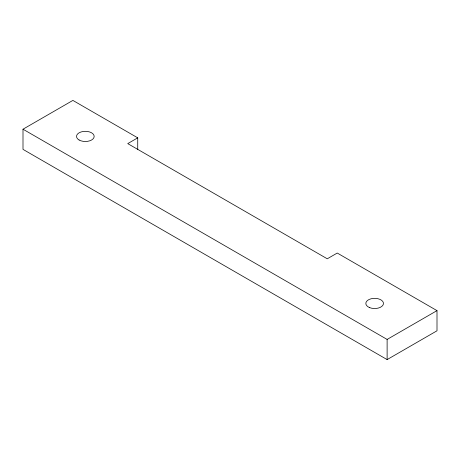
<?xml version="1.0" encoding="UTF-8"?>
<svg xmlns="http://www.w3.org/2000/svg" width="460" height="460" viewBox="0 0 460 460"><rect width="100%" height="100%" fill="white"/><g stroke="black" fill="none" stroke-linecap="round" stroke-linejoin="round"><path stroke-width="0.69" d="M137.724 137.845L127.748 143.606L327.267 258.796L337.243 253.04L437 310.632L437 330.792L387.119 359.588L23 149.368L23 129.208L72.881 100.412L137.724 137.845L137.724 149.667M23 129.208L387.119 339.428L437 310.632M387.119 339.428L387.119 359.588M79.114 140.007A8.815 5.089 0 0 0 93.869 137.724A8.815 5.089 0 0 0 83.064 131.491A8.815 5.089 0 0 0 79.114 140.007M369.414 307.533A8.815 5.089 0 0 0 383.416 304.002A8.815 5.089 0 0 0 371.122 298.77A8.815 5.089 0 0 0 369.414 307.533"/></g></svg>
